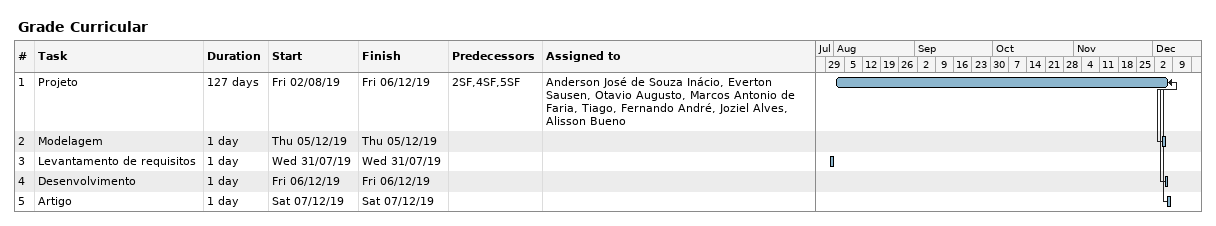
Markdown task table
Grade Curricular

| ID | Task | Duration | Start | Finish | Predecessors | Resources |
|---|---|---|---|---|---|---|
| 1 | Projeto | 127d | 2019-08-02 | 2019-12-06 | 2SF, 4SF, 5SF | Anderson José de Souza Inácio, Everton Sausen, Otavio Augusto, Marcos Antonio de Faria, Tiago, Fernando André, Joziel Alves, Alisson Bueno |
| 2 | Modelagem | 1d | 2019-12-05 | 2019-12-05 |  |  |
| 3 | Levantamento de requisitos | 1d | 2019-07-31 | 2019-07-31 |  |  |
| 4 | Desenvolvimento | 1d | 2019-12-06 | 2019-12-06 |  |  |
| 5 | Artigo | 1d | 2019-12-07 | 2019-12-07 |  |  |
